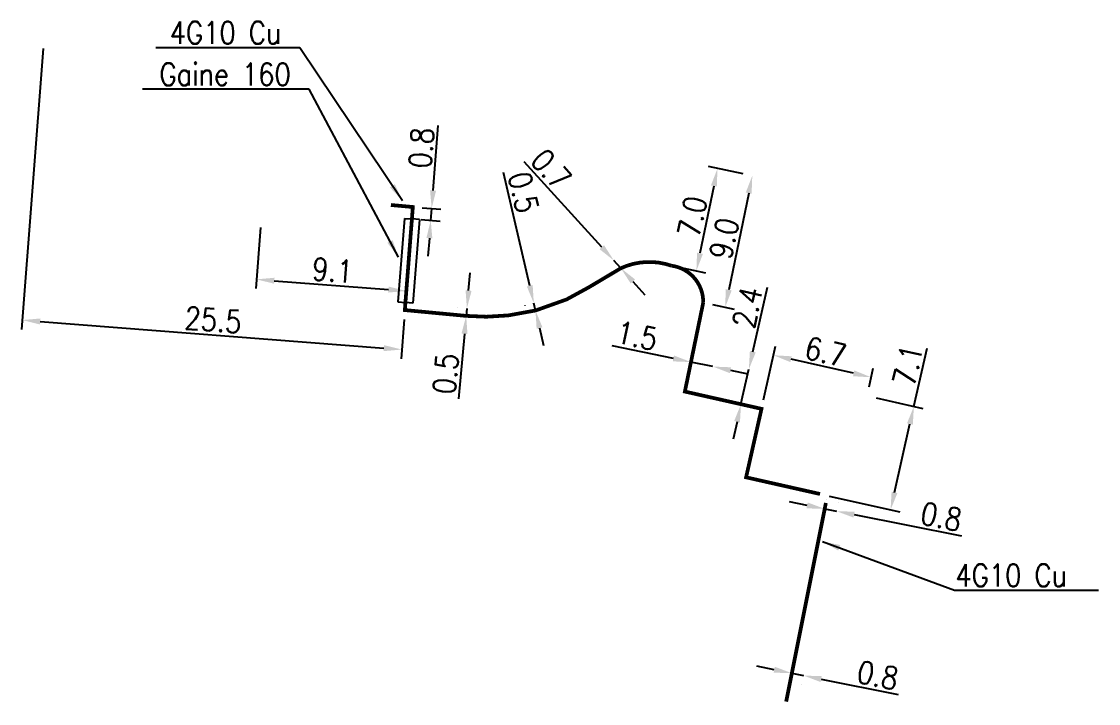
# Model space of a CAD drawing. Header units: millimetres. Extents: x 112000 to 112857, y 130000 to 130596.
# Drawn here: x 112010.9 to 112083.1, y 129999.9 to 130045.5 of the extents above; entities that cross this region are included whole.
import ezdxf

# ---------------------------------------------------------------- set-up
doc = ezdxf.new("R2010")
doc.units = ezdxf.units.MM
doc.linetypes.add('E_ST_CU', pattern=[2000, 1000, 1000])
doc.layers.get('DEFPOINTS').update_dxf_attribs({"linetype": 'CONTINUOUS'})
doc.layers.add('E_100', color=3, linetype='CONTINUOUS')
doc.layers.add('E_400', color=7, linetype='CONTINUOUS')
doc.styles.get("Standard").update_dxf_attribs({"font": 'romans.shx', "width": 0.85})
doc.dimstyles.get("Standard").update_dxf_attribs({"dimtxt": 1.5, "dimasz": 1.2, "dimexe": 0.625, "dimexo": 0.625, "dimgap": 0.25, "dimtad": 1, "dimdec": 1, "dimzin": 0, "dimdsep": 46, "dimtxsty": 'Standard', "dimcen": -0.5, "dimadec": 0, "dimazin": 0, "dimtfac": 1, "dimtdec": 1, "dimtmove": 0, "dimatfit": 3, "dimfxl": 1, "dimtolj": 1, "dimtzin": 0, "dimarcsym": 0})

# ---------------------------------------------------------------- blocks, each defined once
blk = doc.blocks.new('*D27')
at = {"layer": 'DEFPOINTS', "color": 0, "linetype": 'Continuous'}
for p in [(112062.548, 130001.899), (112063.333, 130001.741), (112063.333, 130001.741)]:
    blk.add_point(p, dxfattribs=at)
at = {"layer": 'E_100', "color": 0, "linetype": 'Continuous', "lineweight": -2}
for p, q in [((112061.372, 130002.135), (112060.195, 130002.371)), ((112062.548, 130001.899), (112063.333, 130001.741)), ((112062.425, 130001.286), (112062.425, 130001.286)), ((112063.21, 130001.128), (112063.21, 130001.128)), ((112064.509, 130001.505), (112069.665, 130000.47))]:
    blk.add_line(p, q, dxfattribs=at)
at = {"layer": 'E_100', "color": 0, "linetype": 'Continuous'}
for points in [[(112061.411, 130002.331), (112061.332, 130001.939), (112062.548, 130001.899)], [(112064.549, 130001.701), (112064.47, 130001.309), (112063.333, 130001.741)]]:
    blk.add_solid(points, dxfattribs=at)
at = {"layer": 'E_100', "color": 0, "linetype": 'Continuous', "insert": (112068.307, 130001.763), "char_height": 1.5, "attachment_point": 5, "rotation": 348.65241}
blk.add_mtext('\\A1;0.8', dxfattribs=at)
blk = doc.blocks.new('*D28')
at = {"layer": 'DEFPOINTS', "color": 0, "linetype": 'Continuous'}
for p in [(112064.75, 130012.903), (112065.535, 130012.748), (112065.535, 130012.748)]:
    blk.add_point(p, dxfattribs=at)
at = {"layer": 'E_100', "color": 0, "linetype": 'Continuous', "lineweight": -2}
for p, q in [((112063.573, 130013.134), (112062.395, 130013.365)), ((112064.871, 130013.516), (112064.871, 130013.516)), ((112065.656, 130013.361), (112065.656, 130013.361)), ((112064.75, 130012.903), (112065.535, 130012.748)), ((112066.712, 130012.517), (112073.923, 130011.099))]:
    blk.add_line(p, q, dxfattribs=at)
at = {"layer": 'E_100', "color": 0, "linetype": 'Continuous'}
for points in [[(112063.611, 130013.33), (112063.534, 130012.938), (112064.75, 130012.903)], [(112066.751, 130012.713), (112066.674, 130012.321), (112065.535, 130012.748)]]:
    blk.add_solid(points, dxfattribs=at)
at = {"layer": 'E_100', "color": 0, "linetype": 'Continuous', "insert": (112072.56, 130012.386), "char_height": 1.5, "attachment_point": 5, "rotation": 348.87959}
blk.add_mtext('\\A1;0.8', dxfattribs=at)
blk = doc.blocks.new('*D29')
at = {"layer": 'DEFPOINTS', "color": 0, "linetype": 'Continuous'}
for p in [(112061.323, 130023.187), (112067.578, 130020.469), (112060.515, 130019.6)]:
    blk.add_point(p, dxfattribs=at)
at = {"layer": 'E_100', "color": 0, "linetype": 'Continuous', "lineweight": -2}
for p, q in [((112060.652, 130020.21), (112061.46, 130023.797)), ((112066.688, 130021.978), (112062.493, 130022.923)), ((112067.716, 130021.079), (112067.996, 130022.324))]:
    blk.add_line(p, q, dxfattribs=at)
at = {"layer": 'E_100', "color": 0, "linetype": 'Continuous'}
for points in [[(112062.537, 130023.118), (112062.449, 130022.728), (112061.323, 130023.187)], [(112066.732, 130022.173), (112066.644, 130021.783), (112067.859, 130021.714)]]:
    blk.add_solid(points, dxfattribs=at)
at = {"layer": 'E_100', "color": 0, "linetype": 'Continuous', "insert": (112064.811, 130023.426), "char_height": 1.5, "attachment_point": 5, "rotation": 347.30368}
blk.add_mtext('\\A1;6.7', dxfattribs=at)
blk = doc.blocks.new('*D30')
at = {"layer": 'DEFPOINTS', "color": 0, "linetype": 'Continuous'}
for p in [(112059.668, 130022.251), (112059.141, 130019.91), (112059.141, 130019.91)]:
    blk.add_point(p, dxfattribs=at)
at = {"layer": 'E_100', "color": 0, "linetype": 'Continuous', "lineweight": -2}
for p, q in [((112059.932, 130023.422), (112060.906, 130027.746)), ((112059.141, 130019.91), (112059.668, 130022.251)), ((112058.877, 130018.739), (112058.613, 130017.569))]:
    blk.add_line(p, q, dxfattribs=at)
at = {"layer": 'E_100', "color": 0, "linetype": 'Continuous'}
for points in [[(112059.737, 130023.466), (112060.127, 130023.378), (112059.668, 130022.251)], [(112058.682, 130018.783), (112059.072, 130018.695), (112059.141, 130019.91)]]:
    blk.add_solid(points, dxfattribs=at)
at = {"layer": 'E_100', "color": 0, "linetype": 'Continuous', "insert": (112059.576, 130026.389), "char_height": 1.5, "attachment_point": 5, "rotation": 77.30368}
blk.add_mtext('\\A1;2.4', dxfattribs=at)
blk = doc.blocks.new('*D31')
at = {"layer": 'DEFPOINTS', "color": 0, "linetype": 'Continuous'}
for p in [(112067.578, 130020.469), (112064.436, 130013.899), (112069.161, 130012.835)]:
    blk.add_point(p, dxfattribs=at)
at = {"layer": 'E_100', "color": 0, "linetype": 'Continuous', "lineweight": -2}
for p, q in [((112070.721, 130019.761), (112071.602, 130023.67)), ((112068.188, 130020.332), (112071.331, 130019.624)), ((112069.425, 130014.005), (112070.458, 130018.59)), ((112065.046, 130013.762), (112069.771, 130012.697))]:
    blk.add_line(p, q, dxfattribs=at)
at = {"layer": 'E_100', "color": 0, "linetype": 'Continuous'}
for points in [[(112070.263, 130018.634), (112070.653, 130018.546), (112070.721, 130019.761)], [(112069.23, 130014.049), (112069.62, 130013.961), (112069.161, 130012.835)]]:
    blk.add_solid(points, dxfattribs=at)
at = {"layer": 'E_100', "color": 0, "linetype": 'Continuous', "insert": (112070.318, 130022.521), "char_height": 1.5, "attachment_point": 5, "rotation": 77.30368}
blk.add_mtext('\\A1;7.1', dxfattribs=at)
blk = doc.blocks.new('*D32')
at = {"layer": 'DEFPOINTS', "color": 0, "linetype": 'Continuous'}
for p in [(112055.789, 130022.732), (112055.789, 130022.732), (112057.258, 130022.429)]:
    blk.add_point(p, dxfattribs=at)
at = {"layer": 'E_100', "color": 0, "linetype": 'Continuous', "lineweight": -2}
for p, q in [((112054.614, 130022.975), (112050.511, 130023.822)), ((112057.258, 130022.429), (112055.789, 130022.732)), ((112058.433, 130022.186), (112059.609, 130021.943))]:
    blk.add_line(p, q, dxfattribs=at)
at = {"layer": 'E_100', "color": 0, "linetype": 'Continuous'}
for points in [[(112054.654, 130023.171), (112054.574, 130022.779), (112055.789, 130022.732)], [(112058.474, 130022.382), (112058.393, 130021.99), (112057.258, 130022.429)]]:
    blk.add_solid(points, dxfattribs=at)
at = {"layer": 'E_100', "color": 0, "linetype": 'Continuous', "insert": (112052.177, 130024.499), "char_height": 1.5, "attachment_point": 5, "rotation": 348.3311}
blk.add_mtext('\\A1;1.5', dxfattribs=at)
blk = doc.blocks.new('*D33')
at = {"layer": 'DEFPOINTS', "color": 0, "linetype": 'Continuous'}
for p in [(112059.898, 130035.213), (112056.609, 130026.702), (112058.078, 130026.398)]:
    blk.add_point(p, dxfattribs=at)
at = {"layer": 'E_100', "color": 0, "linetype": 'Continuous', "lineweight": -2}
for p, q in [((112059.655, 130034.037), (112058.321, 130027.574)), ((112057.221, 130026.575), (112058.69, 130026.272))]:
    blk.add_line(p, q, dxfattribs=at)
at = {"layer": 'E_100', "color": 0, "linetype": 'Continuous'}
for points in [[(112059.459, 130034.078), (112059.851, 130033.997), (112059.898, 130035.213)], [(112058.125, 130027.614), (112058.517, 130027.533), (112058.078, 130026.398)]]:
    blk.add_solid(points, dxfattribs=at)
at = {"layer": 'E_100', "color": 0, "linetype": 'Continuous', "insert": (112058.009, 130031.008), "char_height": 1.5, "attachment_point": 5, "rotation": 78.33608}
blk.add_mtext('\\A1;9.0', dxfattribs=at)
blk = doc.blocks.new('*D34')
at = {"layer": 'DEFPOINTS', "color": 0, "linetype": 'Continuous'}
for p in [(112059.898, 130035.213), (112054.488, 130029.182), (112056.152, 130028.838)]:
    blk.add_point(p, dxfattribs=at)
at = {"layer": 'E_100', "color": 0, "linetype": 'Continuous', "lineweight": -2}
for p, q in [((112059.286, 130035.339), (112056.955, 130035.82)), ((112057.324, 130034.519), (112056.394, 130030.014)), ((112055.101, 130029.055), (112056.764, 130028.712))]:
    blk.add_line(p, q, dxfattribs=at)
at = {"layer": 'E_100', "color": 0, "linetype": 'Continuous'}
for points in [[(112057.128, 130034.559), (112057.52, 130034.478), (112057.567, 130035.694)], [(112056.198, 130030.054), (112056.59, 130029.973), (112056.152, 130028.838)]]:
    blk.add_solid(points, dxfattribs=at)
at = {"layer": 'E_100', "color": 0, "linetype": 'Continuous', "insert": (112055.88, 130032.468), "char_height": 1.5, "attachment_point": 5, "rotation": 78.33514}
blk.add_mtext('\\A1;7.0', dxfattribs=at)
blk = doc.blocks.new('*D35')
at = {"layer": 'DEFPOINTS', "color": 0, "linetype": 'Continuous'}
for p in [(112040.779, 130026.321), (112040.732, 130025.824), (112040.732, 130025.824)]:
    blk.add_point(p, dxfattribs=at)
at = {"layer": 'E_100', "color": 0, "linetype": 'Continuous', "lineweight": -2}
for p, q in [((112040.892, 130027.516), (112041.005, 130028.711)), ((112040.157, 130026.38), (112040.157, 130026.38)), ((112040.779, 130026.321), (112040.732, 130025.824)), ((112040.11, 130025.883), (112040.11, 130025.883)), ((112040.619, 130024.629), (112040.208, 130020.277))]:
    blk.add_line(p, q, dxfattribs=at)
at = {"layer": 'E_100', "color": 0, "linetype": 'Continuous'}
for points in [[(112040.693, 130027.535), (112041.091, 130027.497), (112040.779, 130026.321)], [(112040.42, 130024.648), (112040.818, 130024.61), (112040.732, 130025.824)]]:
    blk.add_solid(points, dxfattribs=at)
at = {"layer": 'E_100', "color": 0, "linetype": 'Continuous', "insert": (112039.362, 130021.95), "char_height": 1.5, "attachment_point": 5, "rotation": 84.59922}
blk.add_mtext('\\A1;0.5', dxfattribs=at)
blk = doc.blocks.new('*D36')
at = {"layer": 'DEFPOINTS', "color": 0, "linetype": 'Continuous'}
for p in [(112012.453, 130044.35), (112036.623, 130026.212), (112036.418, 130023.571)]:
    blk.add_point(p, dxfattribs=at)
at = {"layer": 'E_100', "color": 0, "linetype": 'Continuous', "lineweight": -2}
for p, q in [((112012.405, 130043.726), (112010.946, 130024.92)), ((112036.574, 130025.589), (112036.369, 130022.948)), ((112012.191, 130025.451), (112035.221, 130023.664))]:
    blk.add_line(p, q, dxfattribs=at)
at = {"layer": 'E_100', "color": 0, "linetype": 'Continuous'}
for points in [[(112012.206, 130025.65), (112012.175, 130025.251), (112010.994, 130025.543)], [(112035.237, 130023.863), (112035.206, 130023.464), (112036.418, 130023.571)]]:
    blk.add_solid(points, dxfattribs=at)
at = {"layer": 'E_100', "color": 0, "linetype": 'Continuous', "insert": (112023.783, 130025.554), "char_height": 1.5, "attachment_point": 5, "rotation": 355.56317}
blk.add_mtext('\\A1;25.5', dxfattribs=at)
blk = doc.blocks.new('*D37')
at = {"layer": 'DEFPOINTS', "color": 0, "linetype": 'Continuous'}
for p in [(112037.158, 130033.114), (112038.42, 130033.016), (112037.096, 130032.316)]:
    blk.add_point(p, dxfattribs=at)
at = {"layer": 'E_100', "color": 0, "linetype": 'Continuous', "lineweight": -2}
for p, q in [((112038.513, 130034.212), (112038.851, 130038.57)), ((112037.781, 130033.065), (112039.043, 130032.967)), ((112038.358, 130032.218), (112038.42, 130033.016)), ((112037.72, 130032.268), (112038.981, 130032.17)), ((112038.265, 130031.022), (112038.172, 130029.825))]:
    blk.add_line(p, q, dxfattribs=at)
at = {"layer": 'E_100', "color": 0, "linetype": 'Continuous'}
for points in [[(112038.313, 130034.228), (112038.712, 130034.197), (112038.42, 130033.016)], [(112038.066, 130031.037), (112038.465, 130031.006), (112038.358, 130032.218)]]:
    blk.add_solid(points, dxfattribs=at)
at = {"layer": 'E_100', "color": 0, "linetype": 'Continuous', "insert": (112037.731, 130037.067), "char_height": 1.5, "attachment_point": 5, "rotation": 85.56317}
blk.add_mtext('\\A1;0.8', dxfattribs=at)
blk = doc.blocks.new('*D38')
at = {"layer": 'DEFPOINTS', "color": 0, "linetype": 'Continuous'}
for p in [(112050.623, 130029.534), (112050.623, 130029.534), (112051.094, 130029.015)]:
    blk.add_point(p, dxfattribs=at)
at = {"layer": 'E_100', "color": 0, "linetype": 'Continuous', "lineweight": -2}
for p, q in [((112049.817, 130030.422), (112044.622, 130036.144)), ((112051.094, 130029.015), (112050.623, 130029.534)), ((112051.901, 130028.126), (112052.708, 130027.238))]:
    blk.add_line(p, q, dxfattribs=at)
at = {"layer": 'E_100', "color": 0, "linetype": 'Continuous'}
for points in [[(112049.965, 130030.557), (112049.668, 130030.288), (112050.623, 130029.534)], [(112052.049, 130028.261), (112051.753, 130027.992), (112051.094, 130029.015)]]:
    blk.add_solid(points, dxfattribs=at)
at = {"layer": 'E_100', "color": 0, "linetype": 'Continuous', "insert": (112046.428, 130035.642), "char_height": 1.5, "attachment_point": 5, "rotation": 312.23804}
blk.add_mtext('\\A1;0.7', dxfattribs=at)
blk = doc.blocks.new('*D39')
at = {"layer": 'DEFPOINTS', "color": 0, "linetype": 'Continuous'}
for p in [(112045.262, 130026.67), (112045.278, 130026.674), (112045.39, 130026.188)]:
    blk.add_point(p, dxfattribs=at)
at = {"layer": 'E_100', "color": 0, "linetype": 'Continuous', "lineweight": -2}
for p, q in [((112044.991, 130027.839), (112043.236, 130035.413)), ((112044.669, 130026.533), (112044.653, 130026.529)), ((112045.374, 130026.184), (112045.262, 130026.67)), ((112044.781, 130026.047), (112044.765, 130026.043)), ((112045.645, 130025.015), (112045.916, 130023.846))]:
    blk.add_line(p, q, dxfattribs=at)
at = {"layer": 'E_100', "color": 0, "linetype": 'Continuous'}
for points in [[(112045.186, 130027.884), (112044.796, 130027.794), (112045.262, 130026.67)], [(112045.84, 130025.06), (112045.45, 130024.97), (112045.374, 130026.184)]]:
    blk.add_solid(points, dxfattribs=at)
at = {"layer": 'E_100', "color": 0, "linetype": 'Continuous', "insert": (112044.568, 130034.094), "char_height": 1.5, "attachment_point": 5, "rotation": 283.04495}
blk.add_mtext('\\A1;0.5', dxfattribs=at)
blk = doc.blocks.new('*D40')
at = {"layer": 'DEFPOINTS', "color": 0, "linetype": 'Continuous'}
for p in [(112027.001, 130032.371), (112036.722, 130027.491), (112036.623, 130026.212)]:
    blk.add_point(p, dxfattribs=at)
at = {"layer": 'E_100', "color": 0, "linetype": 'Continuous', "lineweight": -2}
for p, q in [((112026.953, 130031.748), (112026.634, 130027.647)), ((112027.879, 130028.177), (112035.526, 130027.584)), ((112036.671, 130026.835), (112036.77, 130028.114))]:
    blk.add_line(p, q, dxfattribs=at)
at = {"layer": 'E_100', "color": 0, "linetype": 'Continuous'}
for points in [[(112027.895, 130028.377), (112027.864, 130027.978), (112026.683, 130028.27)], [(112035.541, 130027.784), (112035.51, 130027.385), (112036.722, 130027.491)]]:
    blk.add_solid(points, dxfattribs=at)
at = {"layer": 'E_100', "color": 0, "linetype": 'Continuous', "insert": (112031.78, 130028.878), "char_height": 1.5, "attachment_point": 5, "rotation": 355.56317}
blk.add_mtext('\\A1;9.1', dxfattribs=at)

msp = doc.modelspace()

# ---------------------------------------------------------------- linework, layer by layer
at = {"layer": 'E_100', "linetype": 'E_ST_CU', "const_width": 0.25, "flags": 128}
msp.add_lwpolyline([(112035.689, 130033.247), (112037.158, 130033.114), (112036.623, 130026.212), (112040.732, 130025.824), (112042.079, 130025.767), (112043.549, 130025.855), (112045.39, 130026.188), (112047.459, 130026.926), (112048.944, 130027.735), (112051.094, 130029.015, -0.194334), (112054.488, 130029.182), (112054.488, 130029.182, -0.383823), (112056.609, 130026.702), (112055.789, 130022.732), (112055.381, 130020.757), (112059.141, 130019.91), (112060.515, 130019.6), (112059.482, 130015.015), (112064.436, 130013.899)], format="xyb", dxfattribs=at)
msp.add_lwpolyline([(112062.168, 130000), (112062.548, 130001.899), (112062.548, 130001.899), (112064.75, 130012.903), (112064.828, 130013.299)], dxfattribs=at)
at = {"layer": 'E_400', "color": 7, "linetype": 'CONTINUOUS'}
for p, q in [((112036.598, 130032.355), (112036.164, 130026.761)), ((112036.598, 130032.355), (112037.096, 130032.316)), ((112037.595, 130032.277), (112037.096, 130032.316)), ((112037.595, 130032.277), (112037.161, 130026.684)), ((112036.164, 130026.761), (112036.662, 130026.723)), ((112037.161, 130026.684), (112036.662, 130026.723))]:
    msp.add_line(p, q, dxfattribs=at)

# ---------------------------------------------------------------- texts
at = {"layer": 'E_100', "linetype": 'Continuous', "char_height": 1.5}
for insert, attachment_point in [((112028.356, 130044.031), 9), ((112073.5, 130007.707), 7)]:
    msp.add_mtext('\\A1;4G10 Cu', dxfattribs=dict(at, insert=insert, attachment_point=attachment_point))
at = {"layer": 'E_400', "linetype": 'Continuous', "insert": (112028.983, 130041.248), "char_height": 1.5, "attachment_point": 9}
msp.add_mtext('\\A1;Gaine 160', dxfattribs=at)

# ---------------------------------------------------------------- dimensions: what is measured, and where the dimension line sits
at = {"layer": 'E_100', "linetype": 'Continuous'}
for base, p1, p2, angle, picture, middle in [((112036.418, 130023.571), (112012.453, 130044.35), (112036.623, 130026.212), 355.56317, '*D36', (112023.706, 130024.557)), ((112038.42, 130033.016), (112037.096, 130032.316), (112037.158, 130033.114), 85.56317, '*D37', (112038.728, 130036.989)), ((112050.623, 130029.534), (112051.094, 130029.015), (112050.623, 130029.534), 132.23804, '*D38', (112045.688, 130034.97)), ((112045.262, 130026.67), (112045.39, 130026.188), (112045.278, 130026.674), 103.04495, '*D39', (112043.594, 130033.868)), ((112056.152, 130028.838), (112059.898, 130035.213), (112054.488, 130029.182), 258.33514, '*D34', (112056.859, 130032.266)), ((112058.078, 130026.398), (112059.898, 130035.213), (112056.609, 130026.702), 258.33608, '*D33', (112058.988, 130030.806)), ((112040.732, 130025.824), (112040.779, 130026.321), (112040.732, 130025.824), 264.59922, '*D35', (112040.357, 130021.856)), ((112059.141, 130019.91), (112059.668, 130022.251), (112059.141, 130019.91), 257.30368, '*D30', (112060.551, 130026.169)), ((112055.789, 130022.732), (112057.258, 130022.429), (112055.789, 130022.732), 168.3311, '*D32', (112051.975, 130023.52)), ((112061.323, 130023.187), (112067.578, 130020.469), (112060.515, 130019.6), 167.30368, '*D29', (112064.591, 130022.451)), ((112069.161, 130012.835), (112067.578, 130020.469), (112064.436, 130013.899), 257.30368, '*D31', (112071.294, 130022.301)), ((112065.535, 130012.748), (112064.75, 130012.903), (112065.535, 130012.748), 348.87959, '*D28', (112072.367, 130011.405)), ((112063.333, 130001.741), (112062.548, 130001.899), (112063.333, 130001.741), 348.65241, '*D27', (112068.11, 130000.783))]:
    dim = msp.add_linear_dim(base=base, p1=p1, p2=p2, angle=angle, dimstyle='Standard', dxfattribs=at)
    dim.commit()
    dim.dimension.update_dxf_attribs({"geometry": picture, "text_midpoint": middle, "dimtype": 160})
dim = msp.add_linear_dim(base=(112036.722, 130027.491), p1=(112027.001, 130032.371), p2=(112036.623, 130026.212), angle=355.56317, text='9.1', dimstyle='Standard', dxfattribs=at)
dim.commit()
dim.dimension.update_dxf_attribs({"geometry": '*D40', "text_midpoint": (112031.702, 130027.881), "dimtype": 160})

# ---------------------------------------------------------------- leaders
at = {"layer": 'E_100', "linetype": 'Continuous', "annotation_type": 0, "has_hookline": 1, "text_width": 8.196}
for points, hookline_direction in [([(112036.455, 130033.536), (112029.592, 130043.781), (112028.392, 130043.781)], 1), ([(112064.6, 130010.712), (112073.44, 130007.457), (112074.64, 130007.457)], 0)]:
    msp.add_leader(points, dimstyle='Standard', dxfattribs=dict(at, hookline_direction=hookline_direction))
at = {"layer": 'E_400', "linetype": 'Continuous', "annotation_type": 0, "has_hookline": 1, "hookline_direction": 1, "text_width": 9.714}
msp.add_leader([(112036.196, 130029.747), (112030.22, 130040.998), (112029.02, 130040.998)], dimstyle='Standard', dxfattribs=at)

doc.saveas('drawing.dxf')
